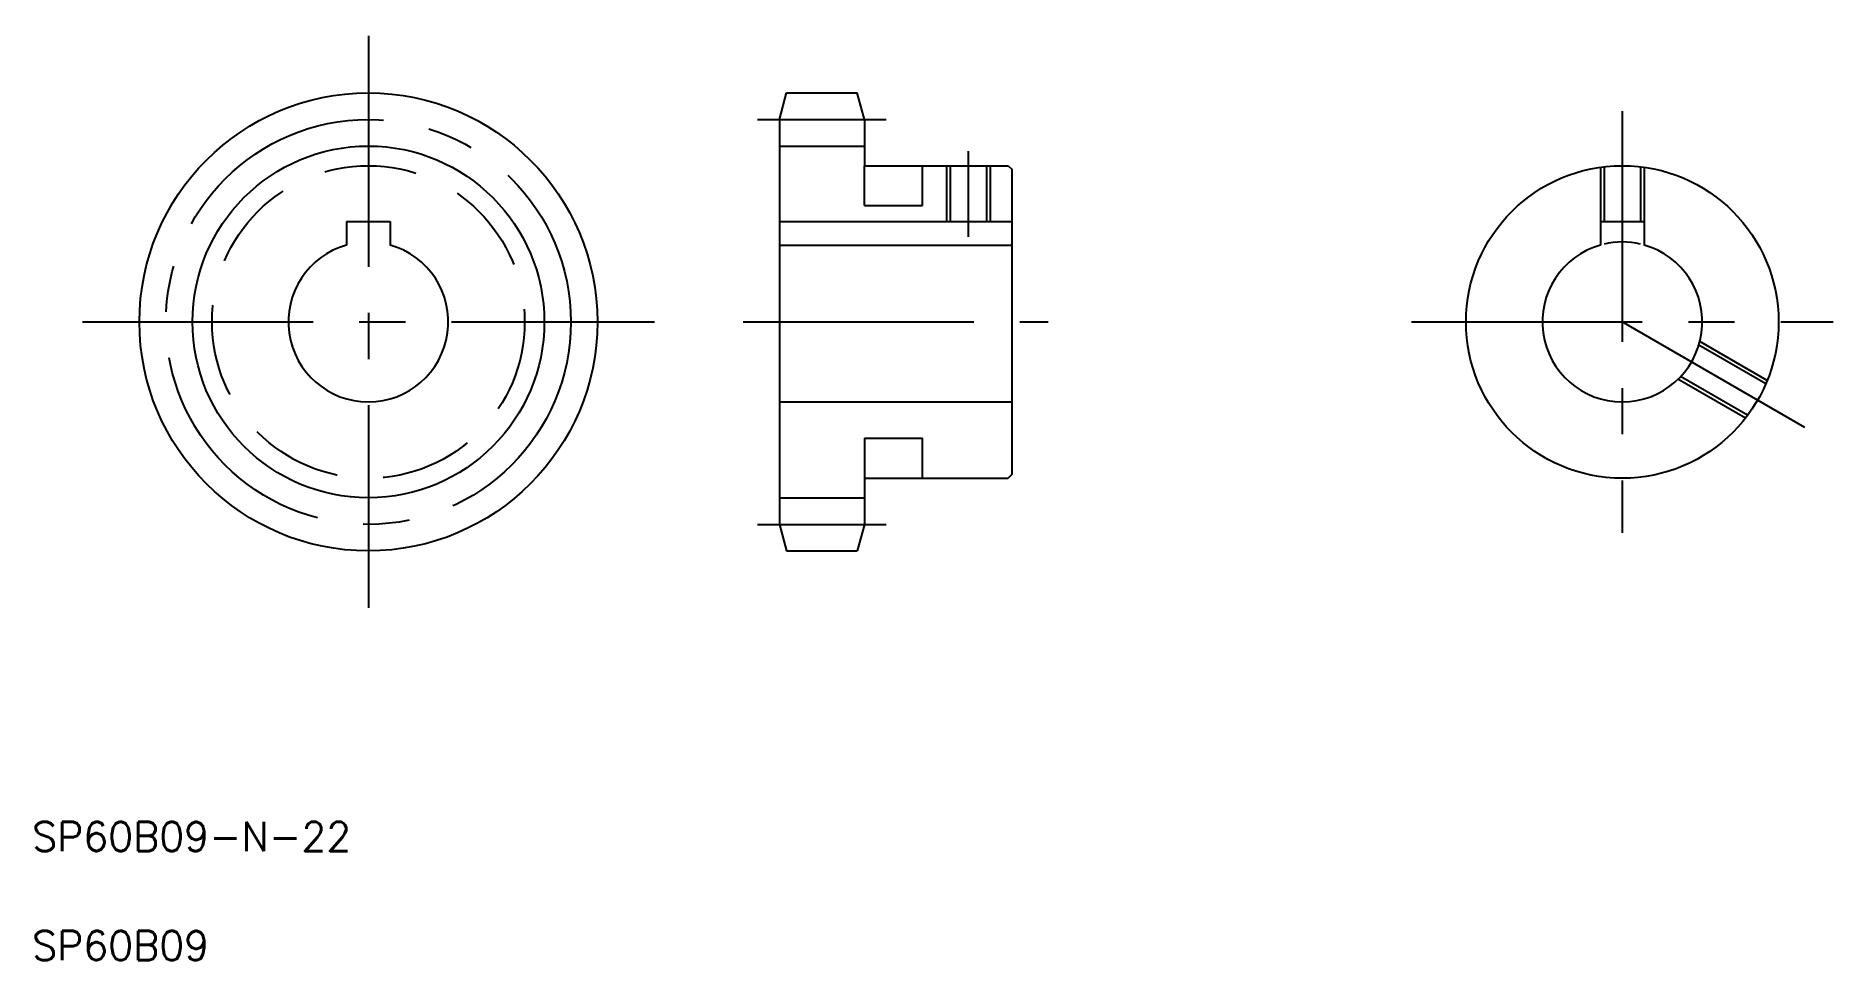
# Model space of a CAD drawing. Extents: x 11 to 258, y 10 to 137.
import ezdxf

# ---------------------------------------------------------------- set-up
doc = ezdxf.new("R2010")
doc.units = 0
doc.linetypes.add('CENTER', pattern=[50.8, 31.75, -6.35, 6.35, -6.35])
doc.linetypes.add('DASHED', pattern=[19.05, 12.7, -6.35])
doc.layers.get('0').update_dxf_attribs({"linetype": 'CONTINUOUS'})
doc.layers.add('CENTER', color=1, linetype='CENTER')
doc.styles.get("Standard").update_dxf_attribs({"font": 'txt', "bigfont": 'BIGFONT'})

msp = doc.modelspace()

# ---------------------------------------------------------------- linework, layer by layer
at = {"color": 7, "linetype": 'CONTINUOUS'}
for p, q in [((112.79, 125.64), (113.77, 129.29)), ((113.77, 129.29), (123.51, 129.29)), ((124.49, 125.64), (123.51, 129.29)), ((112.79, 125.64), (112.79, 69.94)), ((124.49, 125.64), (124.49, 119.29)), ((112.79, 121.99), (124.49, 121.99)), ((124.49, 119.29), (144.29, 119.29)), ((136.29, 119.29), (136.29, 111.59)), ((141.29, 119.29), (141.29, 111.59)), ((144.29, 119.29), (144.79, 118.79)), ((144.79, 118.79), (144.79, 76.79)), ((53.25, 111.59), (59.25, 111.59)), ((53.25, 111.59), (53.25, 108.37)), ((59.25, 111.59), (59.25, 108.37)), ((112.79, 111.59), (144.79, 111.59)), ((225.76, 111.59), (231.76, 111.59)), ((225.76, 111.59), (225.76, 108.37)), ((231.76, 111.59), (231.76, 108.37)), ((112.79, 108.37), (144.79, 108.37)), ((112.79, 86.79), (144.79, 86.79)), ((144.79, 76.79), (144.29, 76.29)), ((124.49, 76.29), (124.49, 69.94)), ((124.49, 76.29), (144.29, 76.29)), ((138.39, 76.29), (138.39, 76.29)), ((112.79, 73.59), (124.49, 73.59)), ((112.79, 69.94), (113.77, 66.29)), ((124.49, 69.94), (123.51, 66.29)), ((113.77, 66.29), (123.51, 66.29))]:
    msp.add_line(p, q, dxfattribs=at)
at = {"color": 3, "linetype": 'DASHED'}
for p, q in [((124.49, 113.79), (124.49, 119.29)), ((132.49, 113.79), (132.49, 119.29)), ((225.76, 119.08), (225.76, 111.59)), ((226.26, 119.14), (226.26, 111.59)), ((231.26, 119.14), (231.26, 111.59)), ((231.76, 119.08), (231.76, 111.59)), ((124.49, 113.79), (132.49, 113.79)), ((248.5, 89.28), (239.28, 94.6)), ((248.69, 89.74), (239.42, 95.1)), ((245.69, 84.55), (236.42, 89.9)), ((246, 84.95), (236.78, 90.27)), ((124.49, 81.79), (132.49, 81.79)), ((124.49, 81.79), (124.49, 76.29)), ((132.49, 76.29), (132.49, 81.79))]:
    msp.add_line(p, q, dxfattribs=at)
at = {"color": 3, "linetype": 'CONTINUOUS'}
for p, q in [((135.79, 119.29), (135.79, 111.59)), ((141.79, 119.29), (141.79, 111.59))]:
    msp.add_line(p, q, dxfattribs=at)
at = {"color": 7, "linetype": 'CONTINUOUS'}
for centre, radius in [((56.25, 97.79), 31.5), ((228.76, 97.79), 21.5)]:
    msp.add_circle(centre, radius, dxfattribs=at)
at = {"color": 3, "linetype": 'CONTINUOUS'}
msp.add_circle((56.25, 97.79), 24.2, dxfattribs=at)
at = {"color": 3, "linetype": 'DASHED'}
msp.add_circle((56.25, 97.79), 21.5, dxfattribs=at)
at = {"color": 3, "linetype": 'CONTINUOUS'}
msp.add_arc((228.76, 97.79), 11, 76.8634, 103.1366, dxfattribs=at)
at = {"color": 7, "linetype": 'CONTINUOUS'}
for centre in [(56.25, 97.79), (228.76, 97.79)]:
    msp.add_arc(centre, 11, 105.8266, 74.1734, dxfattribs=at)
at = {"layer": 'CENTER', "color": 1, "linetype": 'CENTER'}
for p, q in [((56.25, 137.14), (56.25, 58.44)), ((228.76, 126.79), (228.76, 68.79)), ((109.79, 125.64), (127.49, 125.64)), ((138.79, 121.29), (138.79, 109.48)), ((16.9, 97.79), (95.6, 97.79)), ((107.79, 97.79), (149.79, 97.79)), ((199.76, 97.79), (257.76, 97.79)), ((253.87, 83.29), (228.76, 97.79)), ((109.79, 69.94), (127.49, 69.94))]:
    msp.add_line(p, q, dxfattribs=at)
msp.add_circle((56.25, 97.79), 27.85, dxfattribs=at)

# ---------------------------------------------------------------- texts
at = {"color": 7, "linetype": 'CONTINUOUS'}
for s, p in [('SP60B09-N-22', (10, 25)), ('SP60B09', (10, 10))]:
    msp.add_text(s, height=4, dxfattribs=at).set_placement(p)

doc.saveas('drawing.dxf')
